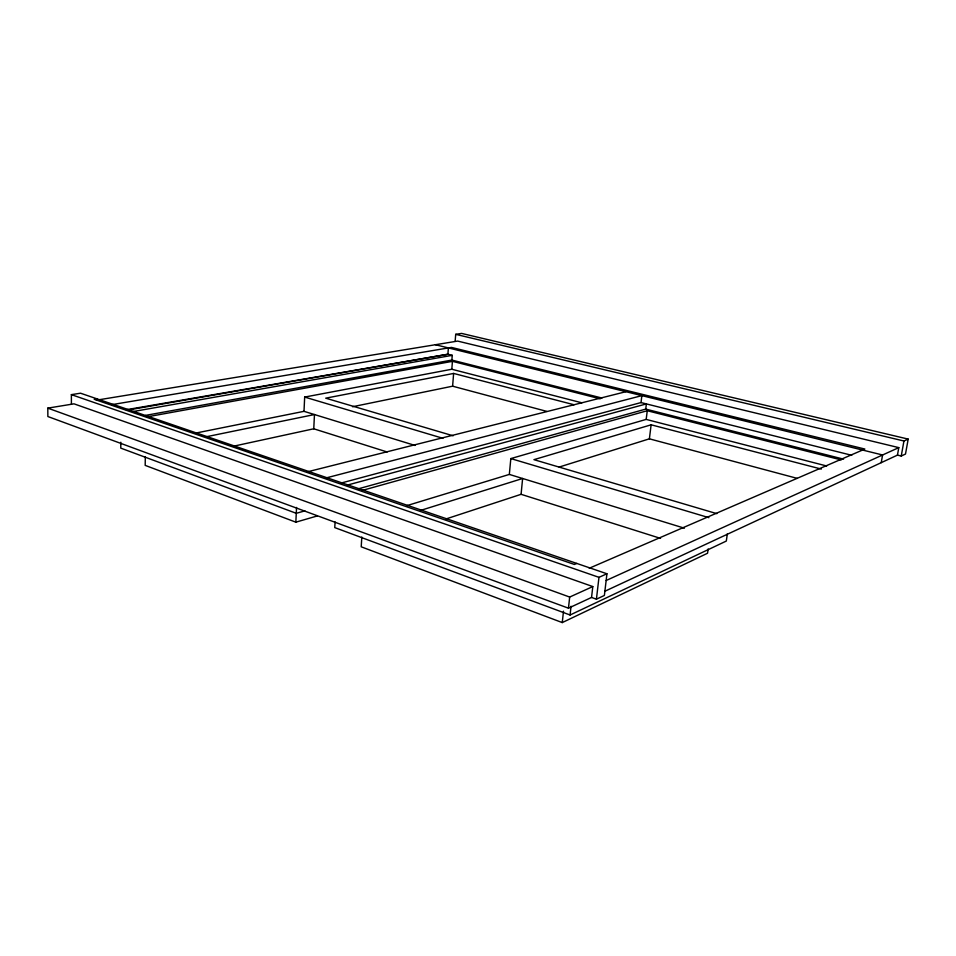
<?xml version="1.0" encoding="UTF-8"?>
<svg xmlns="http://www.w3.org/2000/svg" width="956" height="956" viewBox="0 0 956 956"><rect width="100%" height="100%" fill="white"/><g stroke="black" fill="none" stroke-linecap="round" stroke-linejoin="round"><path stroke-width="1.43" d="M120.814 442.234L120.779 448.125L296.276 513.312L304.892 510.863M145.312 456.586L145.192 465.381L295.846 522.167L317.332 515.929M295.846 522.167L296.551 507.445M415.059 445.448L303.996 411.331L304.677 397.075L451.806 369.243L581.857 402.811M233.838 446.141L313.759 428.79L314.464 414.546L206.616 436.689M335.078 521.904L334.755 527.604L570.075 615.007L726.309 541.06L727.361 533.795M361.822 537.021L361.213 546.808L562.259 622.583L707.548 553.237L708.145 548.935M448.388 347.924L447.898 354.246L127.757 410.076M145.408 415.406L451.877 360.077L452.248 355.333L447.898 354.246L126.288 409.718M451.806 369.243L452.439 361.332L600.26 398.819M455.164 341.184L455.701 334.337L461.617 333.417L908.2 439.103L905.499 454.04L901.233 456.048L897.457 455.116L604.909 591.226M352.525 406.742L452.606 386.188L453.622 373.438L574.042 404.758M407.148 505.545L509.333 474.415L510.827 458.581L646.184 419.409L826.689 465.99M446.094 518.929L521.08 494.312L522.621 478.49L420.497 510.444M562.259 622.583L563.502 611.171M568.462 608.183L569.68 597.058L592.804 586.566L591.549 597.44L568.462 608.183L47.872 416.541L47.8 408.128L74.006 403.838L592.804 586.566M570.075 615.007L571.055 606.247M596.425 599.185L598.97 577.34L606.941 573.779L604.383 595.457L596.425 599.185L591.549 597.44M340.742 483.15L641.01 402.572L641.858 395.629L325.482 478.096M357.914 488.934L645.73 409.108L646.375 403.91L346.789 485.254M646.184 419.409L647.26 410.733L841.256 459.92M559.164 467.054L649.387 438.828L651.12 424.811L821.312 469.085M881.229 462.668L882.579 454.984L435.422 344.722M897.457 455.116L898.795 447.623L457.637 341.089L96.401 400.182M901.233 456.048L903.946 441.003L908.2 439.103M606.2 580.483L898.795 447.623M589.255 568.246L864.857 449.045L451.459 347.41L111.649 404.687M576.791 563.431L574.365 564.446L94.226 399.273L96.962 398.831M651.12 424.811L533.938 459.657L716.821 513.647M362.216 490.452L647.26 410.733M307.294 471.858L625.929 391.697M194.94 433.235L303.996 411.331M453.622 373.438L325.709 398.174L453.12 435.793M147.379 416.804L452.439 361.332M133.732 411.439L452.248 355.333M71.413 404.292L71.377 394.637L80.531 393.203L606.941 573.779M455.701 334.337L903.946 441.003M641.01 402.572L851.76 455.295M451.877 360.077L601.957 398.043M645.73 409.108L843.574 459.143M452.606 386.188L546.88 411.415M649.387 438.828L797.304 478.394M304.677 397.075L442.963 438.326M510.827 458.581L708.874 517.662M509.333 474.415L684.412 528.19M313.759 428.79L387.144 451.985M521.08 494.312L660.572 538.395M71.377 394.637L598.97 577.34M47.8 408.128L569.68 597.058"/></g></svg>
